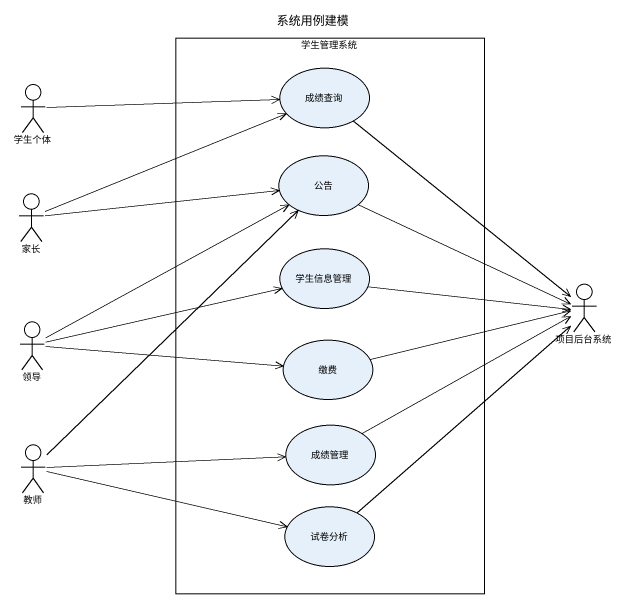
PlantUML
@startuml
title 系统用例建模
rectangle 学生管理系统 {
  usecase 成绩查询
  usecase 公告
  usecase 学生信息管理
  usecase 缴费
  usecase 成绩管理
  usecase 试卷分析
}
actor 学生个体
actor 家长
actor 项目后台系统
actor 领导
actor 教师
学生个体 -right-> 成绩查询
成绩查询 --> 项目后台系统
公告 -right-> 项目后台系统
家长 -right-> 成绩查询
家长 -right-> 公告
学生信息管理 -right-> 项目后台系统
领导 -right-> 公告
领导 -right-> 学生信息管理
领导 -right-> 缴费
缴费 -right-> 项目后台系统
教师 -up-> 公告
教师 -right-> 成绩管理
教师 -right-> 试卷分析
成绩管理 -right-> 项目后台系统
试卷分析 -up-> 项目后台系统
@enduml
